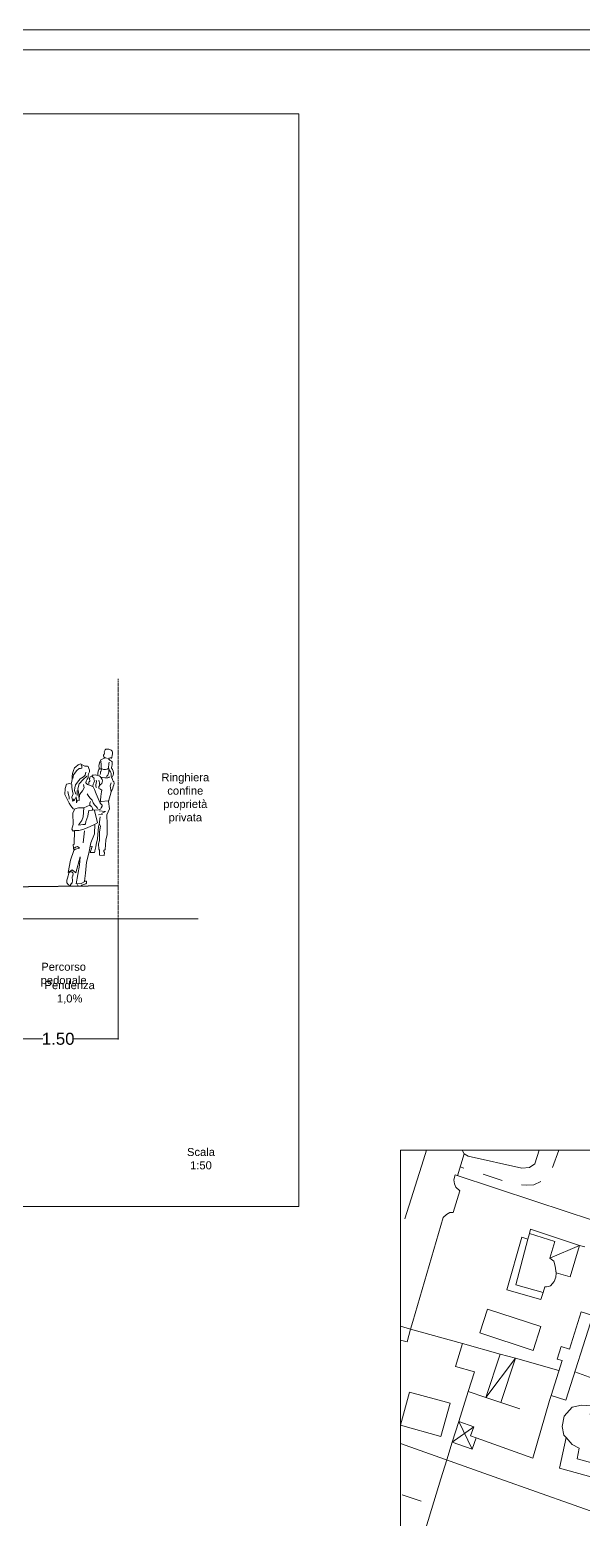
# Model space of a CAD drawing. Header units: millimetres. Extents: x 366 to 1555, y 702 to 1543.
# Drawn here: x 626.4 to 764.8, y 1170.4 to 1542.7 of the extents above; entities that cross this region are included whole.
import ezdxf

# ---------------------------------------------------------------- set-up
doc = ezdxf.new("R2010")
doc.units = ezdxf.units.MM
doc.linetypes.add('RECINZ5', pattern=[6, 2, 4])
doc.linetypes.add('TRATTEGGIATA', pattern=[19.05, 12.7, -6.35])
for name, color, linetype, lineweight in [('1_BASE', 7, 'Continuous', 0), ('1_CARTIGLIO', 7, 'Continuous', 9), ('6_SEZIONE MARCI', 30, 'Continuous', 30)]:
    doc.layers.add(name, color=color, linetype=linetype, lineweight=lineweight)
doc.layers.get('0').off()
doc.layers.get('0').freeze()
doc.styles.get("Standard").update_dxf_attribs({"font": 'arial.ttf'})
doc.dimstyles.get("Standard").update_dxf_attribs({"dimtxt": 0.18, "dimasz": 0.18, "dimexe": 0.18, "dimexo": 0.0625, "dimgap": 0.09, "dimtad": 0, "dimtih": 1, "dimtoh": 1, "dimdec": 4, "dimzin": 0, "dimdsep": 46, "dimtxsty": 'Standard', "dimcen": 0.09, "dimadec": 0, "dimazin": 0, "dimtfac": 1, "dimtdec": 4, "dimtofl": 0, "dimtmove": 0, "dimatfit": 3, "dimfxl": 1, "dimtolj": 1, "dimtzin": 0, "dimarcsym": 0})

# ---------------------------------------------------------------- blocks, each defined once
blk = doc.blocks.new('_Oblique')
at = {"color": 0, "linetype": 'ByBlock', "lineweight": -2}
blk.add_line((-0.5, -0.5), (0.5, 0.5), dxfattribs=at)
blk = doc.blocks.new('*D30')
at = {"layer": '1_CARTIGLIO', "color": 0, "linetype": 'RECINZ5', "lineweight": 0, "transparency": 16777216}
for p, q in [((618.52, 1320.43), (618.52, 1290.31)), ((648.52, 1320.43), (648.52, 1290.31)), ((618.52, 1290.49), (629.68, 1290.49)), ((648.52, 1290.49), (637.36, 1290.49))]:
    blk.add_line(p, q, dxfattribs=at)
at = {"layer": 'Defpoints', "color": 0, "linetype": 'RECINZ5', "transparency": 16777216}
for p in [(618.52, 1320.49), (648.52, 1320.49), (648.52, 1290.49)]:
    blk.add_point(p, dxfattribs=at)
at = {"layer": '1_CARTIGLIO', "color": 0, "linetype": 'RECINZ5', "lineweight": 0, "transparency": 16777216, "xscale": 0.18, "yscale": 0.18, "zscale": 0.18, "rotation": 180}
blk.add_blockref('_Oblique', (618.52, 1290.49), dxfattribs=at)
at = {"layer": '1_CARTIGLIO', "color": 0, "linetype": 'RECINZ5', "lineweight": 0, "transparency": 16777216, "xscale": 0.18, "yscale": 0.18, "zscale": 0.18}
blk.add_blockref('_Oblique', (648.52, 1290.49), dxfattribs=at)
at = {"layer": '1_CARTIGLIO', "color": 0, "linetype": 'RECINZ5', "transparency": 16777216, "insert": (633.52, 1290.49), "char_height": 0.18, "attachment_point": 5}
blk.add_mtext('\\A1;{\\H16.667x;1.50}', dxfattribs=at)

msp = doc.modelspace()

# ---------------------------------------------------------------- linework, layer by layer
at = {"layer": '1_BASE'}
for p, q in [((724.84639, 1260.21722), (725.61553, 1262.63522)), ((734.54139, 1262.68622), (735.05739, 1261.79122)), ((752.72839, 1259.24822), (753.74838, 1262.63522)), ((758.71918, 1262.63522), (757.13539, 1258.35422)), ((720.16639, 1245.50622), (724.84639, 1260.21722)), ((734.98639, 1258.17822), (734.02539, 1258.48722)), ((735.05739, 1261.79122), (736.01039, 1261.13522)), ((736.01039, 1261.13522), (749.41639, 1258.18622)), ((749.41639, 1258.18622), (751.35339, 1258.35022)), ((751.35339, 1258.35022), (752.72839, 1259.24822)), ((732.77539, 1256.47922), (732.43939, 1255.28322)), ((732.43939, 1255.28322), (732.61139, 1254.29522)), ((752.93239, 1249.87322), (732.77539, 1256.47922)), ((744.50239, 1255.11222), (739.74439, 1256.64322)), ((754.17439, 1254.81122), (752.44739, 1254.04122)), ((732.61139, 1254.29522), (732.93239, 1253.44422)), ((732.93239, 1253.44422), (733.93239, 1252.48322)), ((750.54939, 1253.90522), (749.34639, 1253.99022)), ((752.44739, 1254.04122), (750.54939, 1253.90522)), ((731.42439, 1247.05722), (730.63539, 1246.59622)), ((732.29939, 1247.12322), (731.42439, 1247.05722)), ((767.14339, 1245.14722, 210.5391), (752.93239, 1249.87322, 210.5391)), ((729.75239, 1245.83422), (722.19739, 1219.86922)), ((730.63539, 1246.59622), (729.75239, 1245.83422)), ((763.86139, 1238.88522, 210.968), (765.20539, 1238.51022, 210.968)), ((722.19739, 1219.86922), (721.64339, 1217.97122)), ((721.64339, 1217.97122), (734.60339, 1214.35822)), ((747.83839, 1210.66222), (758.73595, 1207.62425)), ((782.00239, 1200.21322), (762.69739, 1207.27622)), ((733.70539, 1194.89722), (736.04139, 1202.33022)), ((744.18939, 1199.59622), (748.93939, 1197.99422)), ((752.17439, 1185.72522), (756.40039, 1200.08022)), ((756.40039, 1200.08022), (756.78339, 1201.38522)), ((743.66639, 1180.63122), (719.0962, 1189.36109)), ((730.66639, 1185.25222), (732.05739, 1189.66222)), ((738.00239, 1190.74822), (752.17439, 1185.72522)), ((729.21339, 1180.51022), (730.66639, 1185.25222)), ((720.44739, 1151.81922), (729.21339, 1180.51022)), ((771.93939, 1170.59222), (743.66639, 1180.63122)), ((719.52539, 1176.49422), (724.28339, 1174.96322))]:
    msp.add_line(p, q, dxfattribs=at)
for points in [[(735.05739, 1261.79122), (733.34036, 1256.29407)], [(732.29939, 1247.12322), (733.93239, 1252.48322)], [(754.22839, 1225.34622), (754.76839, 1227.07622), (747.92439, 1229.04522), (750.97839, 1240.42422), (749.46339, 1240.89722), (745.71339, 1227.79522), (754.22839, 1225.34622)], [(747.92439, 1229.04522), (754.76839, 1227.07622), (755.21339, 1228.51422), (755.59639, 1228.52622), (756.11139, 1228.58422), (756.64339, 1228.78322), (757.51839, 1229.81522), (757.94739, 1230.95522), (758.01839, 1231.92422), (757.79939, 1233.65522), (757.44739, 1234.95522), (756.47839, 1235.71322), (757.69739, 1239.81522), (751.36139, 1241.85422), (750.97839, 1240.42422), (747.92439, 1229.04522)], [(761.55739, 1230.99022), (758.05739, 1232.02222), (757.79939, 1233.65522), (757.44739, 1234.95522), (756.47139, 1235.71322), (757.69739, 1239.81922), (751.36139, 1241.85422), (751.65039, 1242.93622), (763.86139, 1238.88522), (761.55739, 1230.99022)], [(763.86139, 1238.88522), (756.47139, 1235.71322)], [(738.91639, 1217.00622), (740.88539, 1222.96322), (754.21339, 1218.56522), (752.24439, 1212.60822), (738.91639, 1217.00622)], [(756.78339, 1201.38522), (760.44739, 1200.21722), (767.18939, 1221.36922), (764.30739, 1222.28722), (761.33039, 1212.97122), (759.31439, 1213.61522), (758.30739, 1210.44822), (759.50239, 1210.07322), (756.78339, 1201.38522)], [(719.0962, 1218.6811), (721.64339, 1217.97122)], [(721.64339, 1217.97122), (720.78339, 1214.74822), (719.0962, 1215.17558)], [(740.47839, 1200.84222), (736.04139, 1202.33022), (737.59639, 1207.26022), (732.89339, 1208.61922), (734.59639, 1214.31122), (744.03339, 1211.72522), (740.47839, 1200.84222)], [(740.47839, 1200.84222), (744.18939, 1199.59622), (747.83839, 1210.66222), (744.03339, 1211.72522), (740.47839, 1200.84222)], [(747.83839, 1210.66222), (740.47839, 1200.84222)], [(719.10339, 1193.92022), (721.38539, 1202.22522), (731.51839, 1199.44422), (729.23639, 1191.13522), (719.10339, 1193.92022)], [(772.42439, 1183.06522), (763.27539, 1185.54522), (763.77539, 1188.17422), (762.01839, 1189.13522), (760.56439, 1190.84622), (759.92439, 1191.45522), (759.53339, 1193.64722), (759.99439, 1196.19422), (762.01839, 1198.45522), (764.36139, 1198.97522), (767.06439, 1198.77622), (766.52539, 1196.57622), (775.29939, 1194.10422), (772.42439, 1183.06522)], [(732.05739, 1189.66222), (736.99439, 1187.91222), (738.00239, 1190.74822), (736.65039, 1191.23322), (737.47839, 1193.55322), (733.70539, 1194.89722), (732.05739, 1189.66222)], [(737.47839, 1193.55322), (732.05739, 1189.66222)], [(736.99439, 1187.91222), (733.70539, 1194.89722)], [(758.85339, 1183.17422), (760.56439, 1190.84622), (762.01839, 1189.13522), (763.77539, 1188.17422), (763.27539, 1185.54522), (772.42439, 1183.06522), (771.54939, 1179.68622), (758.85339, 1183.17422)]]:
    msp.add_lwpolyline(points, dxfattribs=at)
at = {"layer": '1_CARTIGLIO', "ltscale": 100}
for p, q in [((645.29701, 1362.7426), (645.07722, 1362.38149)), ((645.46364, 1362.88655), (645.29701, 1362.7426)), ((645.71761, 1362.9212), (645.46364, 1362.88655)), ((645.97113, 1362.88334), (645.71761, 1362.9212)), ((646.20429, 1362.90258), (645.97113, 1362.88334)), ((646.45735, 1362.79223), (646.20429, 1362.90258)), ((646.74643, 1362.6454), (646.45735, 1362.79223)), ((646.9988, 1362.4263), (646.74643, 1362.6454)), ((647.12698, 1362.22352), (646.9988, 1362.4263)), ((638.54631, 1359.01521), (637.96288, 1358.47514)), ((639.07602, 1359.25008), (638.54631, 1359.01521)), ((639.66935, 1358.89936), (639.07602, 1359.25008)), ((639.29201, 1359.0105), (639.39778, 1358.53857)), ((640.17501, 1358.60615), (639.66935, 1358.89936)), ((643.75151, 1359.11176), (643.71215, 1358.62003)), ((643.92099, 1359.70624), (643.75151, 1359.11176)), ((644.26643, 1360.28406), (643.92099, 1359.70624)), ((644.2272, 1359.81305), (644.21019, 1359.58012)), ((644.21019, 1359.58012), (644.24461, 1359.28989)), ((644.24461, 1359.28989), (644.27765, 1358.78217)), ((644.48462, 1360.39144), (644.26643, 1360.28406)), ((644.27765, 1358.78217), (644.2749, 1358.34718)), ((644.90499, 1360.53378), (644.48462, 1360.39144)), ((644.88978, 1361.4039), (644.88877, 1361.24337)), ((644.88877, 1361.24337), (644.94412, 1360.98926)), ((644.9845, 1361.64152), (644.88978, 1361.4039)), ((645.24782, 1360.69733), (644.90499, 1360.53378)), ((644.94412, 1360.98926), (645.06736, 1360.82276)), ((645.0586, 1361.89481), (644.9845, 1361.64152)), ((645.07722, 1362.38149), (645.03972, 1362.18493)), ((645.03972, 1362.18493), (645.0586, 1361.89481)), ((645.06736, 1360.82276), (645.17565, 1360.74958)), ((645.17565, 1360.74958), (645.41353, 1360.69628)), ((645.41353, 1360.69628), (645.81123, 1360.52805)), ((646.08005, 1360.45385), (646.29859, 1360.61818)), ((646.18847, 1360.40138), (646.08005, 1360.45385)), ((646.14246, 1358.85842), (646.10428, 1358.55311)), ((646.16547, 1359.22078), (646.14246, 1358.85842)), ((646.25616, 1359.63968), (646.16547, 1359.22078)), ((646.35327, 1360.25533), (646.18847, 1360.40138)), ((646.29859, 1360.61818), (646.51655, 1360.68931)), ((646.53314, 1360.03669), (646.35327, 1360.25533)), ((646.51655, 1360.68931), (646.73414, 1360.70347)), ((646.82208, 1359.86914), (646.53314, 1360.03669)), ((646.73414, 1360.70347), (646.87823, 1360.55755)), ((647.00218, 1359.68675), (646.82208, 1359.86914)), ((646.87823, 1360.55755), (646.91529, 1360.68679)), ((646.91529, 1360.68679), (646.91608, 1360.81107)), ((646.91608, 1360.81107), (647.04865, 1361.30221)), ((646.93847, 1358.62034), (647.01313, 1358.96166)), ((647.03627, 1359.34474), (647.00218, 1359.68675)), ((647.01313, 1358.96166), (647.03627, 1359.34474)), ((647.04865, 1361.30221), (647.12377, 1361.71603)), ((647.12377, 1361.71603), (647.12538, 1361.96977)), ((647.12538, 1361.96977), (647.12698, 1362.22352)), ((637.00012, 1355.27562), (636.85031, 1354.5153)), ((637.00526, 1356.08864), (637.00012, 1355.27562)), ((637.10306, 1356.81304), (637.00526, 1356.08864)), ((637.32527, 1357.55737), (637.10306, 1356.81304)), ((637.31849, 1356.48542), (637.20392, 1355.56434)), ((638.15888, 1357.53138), (637.31849, 1356.48542)), ((637.58302, 1358.18754), (637.32527, 1357.55737)), ((637.96288, 1358.47514), (637.58302, 1358.18754)), ((638.65068, 1355.04767), (637.84642, 1353.98077)), ((638.74198, 1358.01967), (638.15888, 1357.53138)), ((639.03123, 1355.44403), (638.65068, 1355.04767)), ((639.08422, 1358.09), (638.74198, 1358.01967)), ((639.73977, 1355.29454), (638.80604, 1354.22846)), ((639.85297, 1355.99813), (639.03123, 1355.44403)), ((639.39549, 1358.17607), (639.08422, 1358.09)), ((639.39778, 1358.53857), (639.39549, 1358.17607)), ((640.66691, 1356.13798), (639.73977, 1355.29454)), ((640.27, 1356.4305), (639.85297, 1355.99813)), ((640.46523, 1358.64057), (640.17501, 1358.60615)), ((640.45561, 1357.11809), (640.27, 1356.4305)), ((640.84834, 1358.62261), (640.46523, 1358.64057)), ((640.51389, 1354.87017), (640.75531, 1355.37616)), ((640.75531, 1355.37616), (640.97523, 1355.75799)), ((641.04467, 1358.54886), (640.84834, 1358.62261)), ((640.97523, 1355.75799), (641.01561, 1356.41025)), ((641.01561, 1356.41025), (641.06945, 1356.73617)), ((641.17125, 1358.09234), (641.04467, 1358.54886)), ((641.06945, 1356.73617), (641.32651, 1357.25759)), ((641.32916, 1357.67704), (641.17125, 1358.09234)), ((641.32651, 1357.25759), (641.32916, 1357.67704)), ((641.38813, 1355.53787), (641.38676, 1355.32037)), ((641.38676, 1355.32037), (641.44221, 1355.0818)), ((641.40976, 1355.68274), (641.38813, 1355.53787)), ((641.44657, 1355.77054), (641.40976, 1355.68274)), ((641.44221, 1355.0818), (641.46224, 1354.97293)), ((641.52022, 1355.95133), (641.44657, 1355.77054)), ((641.86786, 1356.05789), (641.52022, 1355.95133)), ((641.9772, 1356.15041), (641.86786, 1356.05789)), ((641.97867, 1356.38344), (641.9772, 1356.15041)), ((642.32058, 1356.40199), (641.97867, 1356.38344)), ((641.99411, 1356.36781), (641.99251, 1356.11406)), ((641.99251, 1356.11406), (642.22875, 1355.80185)), ((642.22875, 1355.80185), (642.48148, 1355.63971)), ((642.75627, 1356.50799), (642.32058, 1356.40199)), ((642.48148, 1355.63971), (642.45939, 1355.42234)), ((642.45939, 1355.42234), (642.47883, 1355.22025)), ((642.47883, 1355.22025), (642.60105, 1354.89322)), ((643.75411, 1356.24792), (642.75627, 1356.50799)), ((643.03778, 1355.16493), (643.0716, 1354.78149)), ((643.46778, 1356.82975), (643.46536, 1356.44654)), ((643.54382, 1357.38857), (643.46778, 1356.82975)), ((643.70687, 1357.78629), (643.54382, 1357.38857)), ((643.67483, 1355.17644), (643.86739, 1354.50717)), ((643.87419, 1358.03899), (643.70687, 1357.78629)), ((643.71215, 1358.62003), (643.73116, 1358.35062)), ((643.73116, 1358.35062), (643.76613, 1358.14843)), ((644.04283, 1356.04413), (643.75411, 1356.24792)), ((643.76613, 1358.14843), (643.8894, 1357.98711)), ((643.8894, 1357.98711), (644.03439, 1357.98619)), ((644.10024, 1356.9345), (644.02532, 1356.55175)), ((644.03439, 1357.98619), (644.35949, 1357.80288)), ((644.29474, 1355.75253), (644.04283, 1356.04413)), ((644.13833, 1357.22427), (644.10024, 1356.9345)), ((644.17513, 1357.31207), (644.13833, 1357.22427)), ((645.14414, 1355.76787), (644.15089, 1355.93469)), ((644.27008, 1357.58594), (644.17513, 1357.31207)), ((644.3436, 1357.74602), (644.27008, 1357.58594)), ((644.2749, 1358.34718), (644.2886, 1358.05709)), ((644.2886, 1358.05709), (644.64982, 1357.85283)), ((644.54586, 1355.33664), (644.29474, 1355.75253)), ((644.35949, 1357.80288), (644.3436, 1357.74602)), ((644.6316, 1354.97359), (644.54586, 1355.33664)), ((644.64982, 1357.85283), (644.86721, 1357.83592)), ((644.86721, 1357.83592), (645.32256, 1357.77608)), ((645.49074, 1355.70871), (645.14414, 1355.76787)), ((645.32256, 1357.77608), (645.77378, 1357.88197)), ((645.9414, 1355.72658), (645.49074, 1355.70871)), ((645.78385, 1356.19884), (645.6377, 1356.01851)), ((645.77378, 1357.88197), (645.99232, 1358.04631)), ((645.90937, 1356.39483), (645.78385, 1356.19884)), ((646.0195, 1356.61164), (645.90937, 1356.39483)), ((646.1803, 1355.83382), (645.9414, 1355.72658)), ((646.12998, 1356.88541), (646.0195, 1356.61164)), ((646.10428, 1358.55311), (646.10222, 1358.22687)), ((646.10222, 1358.22687), (646.28071, 1357.79073)), ((646.18865, 1357.15433), (646.12998, 1356.88541)), ((646.15826, 1358.08151), (646.1563, 1357.7708)), ((646.1563, 1357.7708), (646.19048, 1357.44433)), ((646.36233, 1355.95696), (646.1803, 1355.83382)), ((646.19048, 1357.44433), (646.18865, 1357.15433)), ((646.28071, 1357.79073), (646.42374, 1357.4791)), ((646.42374, 1357.4791), (646.624, 1357.20855)), ((646.624, 1357.20855), (646.74645, 1356.91776)), ((646.74645, 1356.91776), (646.78087, 1356.62754)), ((646.79916, 1356.2442), (646.7772, 1356.04755)), ((646.78087, 1356.62754), (646.79916, 1356.2442)), ((646.83279, 1355.82969), (646.95776, 1355.93765)), ((646.83279, 1355.82969), (646.83279, 1355.82969)), ((646.99204, 1355.62672), (646.83279, 1355.82969)), ((646.86368, 1358.2583), (646.93847, 1358.62034)), ((646.88348, 1358.11318), (646.86368, 1358.2583)), ((647.06266, 1357.78578), (646.88348, 1358.11318)), ((646.95776, 1355.93765), (647.12439, 1356.0816)), ((647.13429, 1355.19081), (646.99204, 1355.62672)), ((647.20651, 1357.60362), (647.06266, 1357.78578)), ((647.12439, 1356.0816), (647.28698, 1356.40683)), ((647.2983, 1354.92048), (647.13429, 1355.19081)), ((647.36361, 1357.05886), (647.20651, 1357.60362)), ((647.28698, 1356.40683), (647.36164, 1356.74815)), ((647.36164, 1356.74815), (647.36361, 1357.05886)), ((635.3029, 1353.0388), (635.20038, 1351.5687)), ((635.20038, 1351.5687), (635.66521, 1350.55074)), ((635.63612, 1354.13975), (635.3029, 1353.0388)), ((636.03532, 1354.20973), (635.63612, 1354.13975)), ((635.91475, 1352.34099), (636.06991, 1351.4907)), ((636.43475, 1354.31596), (636.03532, 1354.20973)), ((636.06991, 1351.4907), (636.23241, 1350.98216)), ((636.76008, 1354.1689), (636.43475, 1354.31596)), ((636.85031, 1354.5153), (636.76008, 1354.1689)), ((636.95617, 1354.0589), (636.93618, 1353.35473)), ((636.93618, 1353.35473), (637.0745, 1352.2974)), ((637.25221, 1351.73698), (636.95681, 1350.88436)), ((637.0745, 1352.2974), (637.25221, 1351.73698)), ((637.66035, 1353.22068), (637.59926, 1352.56855)), ((637.59926, 1352.56855), (637.91978, 1351.66025)), ((637.84642, 1353.98077), (637.66035, 1353.22068)), ((638.2881, 1352.57973), (638.24602, 1351.65819)), ((638.24602, 1351.65819), (638.26467, 1351.33181)), ((638.80604, 1354.22846), (638.4566, 1353.01885)), ((638.4566, 1353.01885), (638.56004, 1352.17925)), ((638.56004, 1352.17925), (638.67964, 1351.43794)), ((638.67964, 1351.43794), (638.74319, 1350.02376)), ((638.93453, 1351.61758), (638.74755, 1350.71249)), ((639.61301, 1352.44706), (638.93453, 1351.61758)), ((639.99575, 1353.19037), (639.61301, 1352.44706)), ((639.84059, 1354.04066), (639.99575, 1353.19037)), ((640.40275, 1354.49283), (640.51389, 1354.87017)), ((640.81946, 1354.05518), (640.40275, 1354.49283)), ((640.73225, 1351.7305), (640.99868, 1351.27827)), ((641.61534, 1353.79639), (640.81946, 1354.05518)), ((640.99868, 1351.27827), (641.45095, 1350.73165)), ((641.19942, 1354.35832), (641.19781, 1354.10458)), ((641.20138, 1354.66903), (641.19942, 1354.35832)), ((641.20184, 1354.74153), (641.20138, 1354.66903)), ((641.31115, 1354.82888), (641.20184, 1354.74153)), ((641.42048, 1354.9214), (641.31115, 1354.82888)), ((641.46224, 1354.97293), (641.42048, 1354.9214)), ((642.28658, 1353.48143), (641.61534, 1353.79639)), ((642.19464, 1353.68398), (642.19372, 1353.53898)), ((642.26989, 1354.11851), (642.19464, 1353.68398)), ((642.45366, 1354.51611), (642.26989, 1354.11851)), ((642.58811, 1352.84772), (642.28658, 1353.48143)), ((642.60105, 1354.89322), (642.45366, 1354.51611)), ((643.03658, 1351.70039), (642.58811, 1352.84772)), ((642.94228, 1353.98479), (642.9195, 1353.65868)), ((642.9195, 1353.65868), (642.99039, 1353.40447)), ((643.05345, 1354.36731), (642.94228, 1353.98479)), ((642.99039, 1353.40447), (643.09835, 1353.2795)), ((644.01618, 1349.37414), (643.03658, 1351.70039)), ((643.0716, 1354.78149), (643.05345, 1354.36731)), ((643.66258, 1353.23968), (643.66382, 1353.43646)), ((643.73347, 1352.98548), (643.66258, 1353.23968)), ((643.66382, 1353.43646), (643.68041, 1353.60208)), ((643.68041, 1353.60208), (644.00917, 1353.99876)), ((643.86739, 1354.50717), (643.86473, 1354.08771)), ((644.41989, 1352.61345), (643.93013, 1352.96352)), ((644.00917, 1353.99876), (644.43047, 1354.2861)), ((644.17172, 1351.0407), (644.26952, 1351.76509)), ((644.26952, 1351.76509), (644.36053, 1352.23578)), ((644.36053, 1352.23578), (644.41989, 1352.61345)), ((644.43047, 1354.2861), (644.6316, 1354.97359)), ((646.06993, 1349.84795), (646.77371, 1352.22052)), ((646.52926, 1353.69281), (646.73086, 1354.4528)), ((646.77371, 1352.22052), (646.52926, 1353.69281)), ((646.67912, 1352.00361), (647.14216, 1353.16071)), ((647.14216, 1353.16071), (647.28945, 1353.52229)), ((647.28945, 1353.52229), (647.41639, 1353.94096)), ((647.4212, 1354.70219), (647.2983, 1354.92048)), ((647.41639, 1353.94096), (647.49128, 1354.31853)), ((647.51222, 1354.35465), (647.4212, 1354.70219)), ((647.49128, 1354.31853), (647.51222, 1354.35465)), ((635.66521, 1350.55074), (636.27421, 1349.40239)), ((636.23241, 1350.98216), (636.30101, 1350.36546)), ((636.27421, 1349.40239), (636.70484, 1348.7109)), ((636.70484, 1348.7109), (637.38867, 1347.92977)), ((636.95681, 1350.88436), (637.18309, 1349.81612)), ((637.16452, 1346.87992), (637.67889, 1347.96419)), ((637.18309, 1349.81612), (637.4413, 1350.51879)), ((637.4413, 1350.51879), (637.53097, 1349.95892)), ((637.53097, 1349.95892), (637.98779, 1350.95034)), ((637.67889, 1347.96419), (638.5713, 1348.22784)), ((637.98779, 1350.95034), (638.11243, 1350.18828)), ((638.11243, 1350.18828), (638.12361, 1349.49945)), ((638.12361, 1349.49945), (638.41774, 1350.1501)), ((638.41774, 1350.1501), (638.74319, 1350.02376)), ((638.5713, 1348.22784), (639.89171, 1348.20395)), ((639.89171, 1348.20395), (639.80523, 1345.99319)), ((641.43959, 1348.93471), (639.89171, 1348.20395)), ((641.00591, 1346.6899), (641.14111, 1347.59532)), ((641.14111, 1347.59532), (642.03226, 1347.66218)), ((641.43959, 1348.93471), (641.44224, 1349.35417)), ((641.67596, 1348.64321), (641.43959, 1348.93471)), ((641.44224, 1349.35417), (641.58999, 1349.78824)), ((641.45095, 1350.73165), (642.01174, 1350.14809)), ((641.83627, 1348.60594), (641.67596, 1348.64321)), ((641.9792, 1348.27878), (641.83627, 1348.60594)), ((642.19453, 1347.93563), (641.9792, 1348.27878)), ((642.01174, 1350.14809), (642.26136, 1349.49399)), ((642.03226, 1347.66218), (642.19453, 1347.93563)), ((642.03226, 1347.66218), (643.60721, 1347.76097)), ((642.26136, 1349.49399), (642.63618, 1348.98411)), ((643.38993, 1344.52049), (642.6118, 1347.58602)), ((642.63618, 1348.98411), (642.92421, 1348.67157)), ((642.92421, 1348.67157), (643.42793, 1348.07283)), ((643.60721, 1347.76097), (644.13624, 1347.8871)), ((644.01618, 1349.37414), (644.07805, 1350.15055)), ((644.50538, 1348.93604), (644.01618, 1349.37414)), ((644.07805, 1350.15055), (644.17172, 1351.0407)), ((644.13624, 1347.8871), (644.2833, 1348.21242)), ((644.2833, 1348.21242), (644.53989, 1348.66135)), ((645.99825, 1349.97787), (644.29348, 1349.82293)), ((644.53989, 1348.66135), (644.50538, 1348.93604)), ((645.70188, 1346.5152), (646.36377, 1347.99729)), ((646.36377, 1347.99729), (646.06993, 1349.84795)), ((636.90637, 1342.90949), (637.23995, 1344.06741)), ((637.23995, 1344.06741), (637.16452, 1346.87992)), ((638.66921, 1344.05837), (638.66797, 1343.86159)), ((638.66797, 1343.86159), (639.64795, 1344.05218)), ((639.45736, 1345.03216), (638.66921, 1344.05837)), ((639.80523, 1345.99319), (639.45736, 1345.03216)), ((639.64795, 1344.05218), (640.17615, 1344.04884)), ((640.17615, 1344.04884), (640.35845, 1344.2134)), ((640.35845, 1344.2134), (640.4139, 1344.79306)), ((640.4139, 1344.79306), (640.96599, 1346.11014)), ((640.80279, 1343.23182), (642.45931, 1343.94636)), ((640.96599, 1346.11014), (641.00591, 1346.6899)), ((642.45931, 1343.94636), (643.38993, 1344.52049)), ((642.69867, 1344.1261), (642.62667, 1341.74953)), ((643.56521, 1343.57685), (643.78592, 1344.08297)), ((643.63544, 1346.49202), (644.61463, 1346.55832)), ((643.78592, 1344.08297), (643.97942, 1346.01858)), ((643.80724, 1347.45417), (645.38045, 1347.2785)), ((643.85888, 1344.15501), (644.0888, 1343.66158)), ((645.38045, 1347.2785), (644.34718, 1346.85002)), ((645.75948, 1344.15853), (645.70188, 1346.5152)), ((645.74284, 1341.52785), (645.75948, 1344.15853)), ((637.2294, 1342.39994), (636.90637, 1342.90949)), ((637.59305, 1342.57889), (637.2294, 1342.39994)), ((637.49909, 1339.18744), (637.59305, 1342.57889)), ((637.59305, 1342.57889), (638.69596, 1342.55638)), ((638.69596, 1342.55638), (639.661, 1342.84028)), ((639.661, 1342.84028), (640.80279, 1343.23182)), ((640.10492, 1342.47541), (639.75559, 1339.50554)), ((642.62667, 1341.74953), (641.70586, 1339.45084)), ((643.00831, 1339.04384), (643.36458, 1340.51234)), ((643.36458, 1340.51234), (643.56521, 1343.57685)), ((643.84695, 1342.27004), (643.81235, 1340.07449)), ((644.0888, 1343.66158), (643.84695, 1342.27004)), ((645.24798, 1337.79715), (645.44413, 1340.15221)), ((645.44413, 1340.15221), (645.74284, 1341.52785)), ((636.56741, 1335.16949), (637.39579, 1337.59305)), ((637.29576, 1338.97122), (637.49909, 1339.18744)), ((637.39579, 1337.59305), (637.29576, 1338.97122)), ((637.45321, 1337.66519), (637.85369, 1337.93713)), ((637.85644, 1338.37212), (637.50798, 1338.13611)), ((637.50798, 1338.13611), (637.50798, 1338.13611)), ((637.85369, 1337.93713), (638.87015, 1338.16374)), ((638.30822, 1338.56606), (637.85644, 1338.37212)), ((638.65347, 1338.29458), (638.30822, 1338.56606)), ((638.87015, 1338.16374), (638.65347, 1338.29458)), ((641.18199, 1336.86481), (640.60355, 1334.65716)), ((641.70586, 1339.45084), (641.18199, 1336.86481)), ((641.44697, 1338.63942), (641.99012, 1338.54277)), ((641.99012, 1338.54277), (641.53042, 1337.09564)), ((641.53042, 1337.09564), (642.61758, 1337.03698)), ((642.61758, 1337.03698), (642.70722, 1337.29017)), ((642.65668, 1337.48728), (642.89603, 1338.48525)), ((642.70722, 1337.29017), (642.65668, 1337.48728)), ((642.89603, 1338.48525), (643.00831, 1339.04384)), ((643.81235, 1340.07449), (643.61017, 1339.22129)), ((643.61017, 1339.22129), (643.67408, 1337.86407)), ((643.67408, 1337.86407), (643.85405, 1337.66096)), ((643.85405, 1337.66096), (643.83026, 1337.17431)), ((643.83026, 1337.17431), (643.88218, 1336.37647)), ((643.88218, 1336.37647), (645.04193, 1336.33288)), ((644.93924, 1337.29159), (644.94121, 1337.6023)), ((645.06205, 1337.05777), (644.93924, 1337.29159)), ((644.94121, 1337.6023), (645.24798, 1337.79715)), ((645.04193, 1336.33288), (645.06205, 1337.05777)), ((636.01962, 1332.07609), (636.56741, 1335.16949)), ((637.02306, 1332.70155), (636.01962, 1332.07609)), ((637.96096, 1331.9706), (637.02306, 1332.70155)), ((638.98091, 1336.02424), (637.96096, 1331.9706)), ((638.01603, 1329.21518), (638.85886, 1333.92246)), ((638.85886, 1333.92246), (638.98091, 1336.02424)), ((640.60355, 1334.65716), (640.31684, 1331.90391)), ((635.88649, 1330.67869), (635.64517, 1330.18824)), ((635.64517, 1330.18824), (635.69791, 1329.51985)), ((635.69791, 1329.51985), (636.05706, 1328.98935)), ((636.03479, 1331.2008), (635.88649, 1330.67869)), ((636.12502, 1331.5472), (636.03479, 1331.2008)), ((636.05706, 1328.98935), (636.54269, 1328.80503)), ((636.22089, 1331.96607), (636.12502, 1331.5472)), ((636.29417, 1332.08989), (636.22089, 1331.96607)), ((636.43999, 1332.21844), (636.29417, 1332.08989)), ((636.60062, 1332.23296), (636.43999, 1332.21844)), ((636.54269, 1328.80503), (636.76317, 1329.27489)), ((636.96312, 1332.23066), (636.60062, 1332.23296)), ((636.76317, 1329.27489), (637.01819, 1329.47525)), ((637.14289, 1331.99649), (636.96312, 1332.23066)), ((636.98915, 1330.61475), (637.02736, 1330.92523)), ((637.09606, 1330.32406), (636.98915, 1330.61475)), ((637.01819, 1329.47525), (637.12992, 1329.94581)), ((637.02736, 1330.92523), (637.12228, 1331.19392)), ((637.12992, 1329.94581), (637.09606, 1330.32406)), ((637.28684, 1331.82986), (637.14289, 1331.99649)), ((637.1583, 1331.15744), (637.21159, 1331.39532)), ((637.21159, 1331.39532), (637.30628, 1331.62777)), ((637.30628, 1331.62777), (637.28684, 1331.82986)), ((639.28522, 1329.27966), (638.01603, 1329.21518)), ((638.53562, 1328.66813), (638.32088, 1329.1045)), ((640.35859, 1329.90726), (639.28522, 1329.27966)), ((640.46074, 1329.27222), (639.39168, 1328.91648)), ((640.31684, 1331.90391), (640.12308, 1329.92687)), ((640.12308, 1329.92687), (640.5941, 1329.88764)), ((640.57017, 1329.38028), (640.46074, 1329.27222)), ((640.62907, 1329.68545), (640.57017, 1329.38028)), ((640.5941, 1329.88764), (640.62907, 1329.68545)), ((639.29742, 1328.75135), (638.53562, 1328.66813)), ((639.39168, 1328.91648), (639.29742, 1328.75135))]:
    msp.add_line(p, q, dxfattribs=at)
at = {"layer": '1_CARTIGLIO'}
for points in [[(365.79901, 701.68381), (1554.79901, 701.68381), (1554.79901, 1542.68381), (365.79901, 1542.68381)], [(370.79901, 706.68381), (1549.79901, 706.68381), (1549.79901, 1537.68381), (370.79901, 1537.68381)]]:
    msp.add_lwpolyline(points, close=True, dxfattribs=at)
at = {"layer": '1_CARTIGLIO', "ltscale": 100}
msp.add_lwpolyline([(396.05656, 1521.69045), (693.71633, 1521.69045), (693.71633, 1248.5642), (396.05656, 1248.5642)], close=True, dxfattribs=at)
at = {"layer": '1_CARTIGLIO', "linetype": 'TRATTEGGIATA', "ltscale": 0.01}
msp.add_lwpolyline([(648.52266, 1320.49346), (648.52266, 1380.49346)], dxfattribs=at)
at = {"layer": '1_CARTIGLIO', "ltscale": 100}
for points in [[(618.52266, 1320.49346), (648.52266, 1320.49346)], [(648.52266, 1320.49346), (668.52266, 1320.49346)], [(719.0962, 706.68381), (719.0962, 1262.63522), (1549.79901, 1262.63522)]]:
    msp.add_lwpolyline(points, dxfattribs=at)
at = {"layer": '6_SEZIONE MARCI', "ltscale": 100}
msp.add_lwpolyline([(618.52266, 1325.49346), (618.52266, 1328.49346), (648.52266, 1328.79346)], dxfattribs=at)

# ---------------------------------------------------------------- texts
at = {"layer": '1_CARTIGLIO', "ltscale": 100, "insert": (665.30715, 1350.55657), "char_height": 2, "attachment_point": 5}
msp.add_mtext_dynamic_manual_height_columns('Ringhiera confine \\Pproprietà privata', width=2, gutter_width=12.5, heights=[12.81809], dxfattribs=at)
at = {"layer": '1_CARTIGLIO', "ltscale": 100}
note = msp.add_mtext_dynamic_manual_height_columns('Percorso ', width=2.6446056, gutter_width=9.60109, heights=[0.43885, 0], dxfattribs=dict(at, insert=(628.75373, 1306.54355), char_height=2, attachment_point=5))
for column, words in zip(note.columns.linked_columns, ['pedonale']):
    column.text = words
note = msp.add_mtext_dynamic_manual_height_columns('Pendenza ', width=2.6446056, gutter_width=7.62134, heights=[0.43885, 0], dxfattribs=dict(at, insert=(631.25525, 1302.06392), char_height=2, attachment_point=5))
for column, words in zip(note.columns.linked_columns, ['1,0%']):
    column.text = words
note = msp.add_mtext_dynamic_manual_height_columns('Scala ', width=2.6446056, gutter_width=12.5, heights=[0.43885, 0], dxfattribs=dict(at, insert=(661.64348, 1260.53859), char_height=2, attachment_point=5))
for column, words in zip(note.columns.linked_columns, ['1:50']):
    column.text = words

# ---------------------------------------------------------------- dimensions: what is measured, and where the dimension line sits
at = {"layer": '1_CARTIGLIO', "linetype": 'RECINZ5'}
dim = msp.add_linear_dim(base=(648.52266, 1290.49346), p1=(618.52266, 1320.49346), p2=(648.52266, 1320.49346), text='{\\H16.667x;1.50}', dimstyle='Standard', override={"dimdsep": 0, "dimblk": 'Oblique', "dimlwd": 0, "dimlwe": 0}, dxfattribs=at)
dim.commit()
dim.dimension.update_dxf_attribs({"geometry": '*D30', "text_midpoint": (633.52266, 1290.49346)})

doc.saveas('drawing.dxf')
